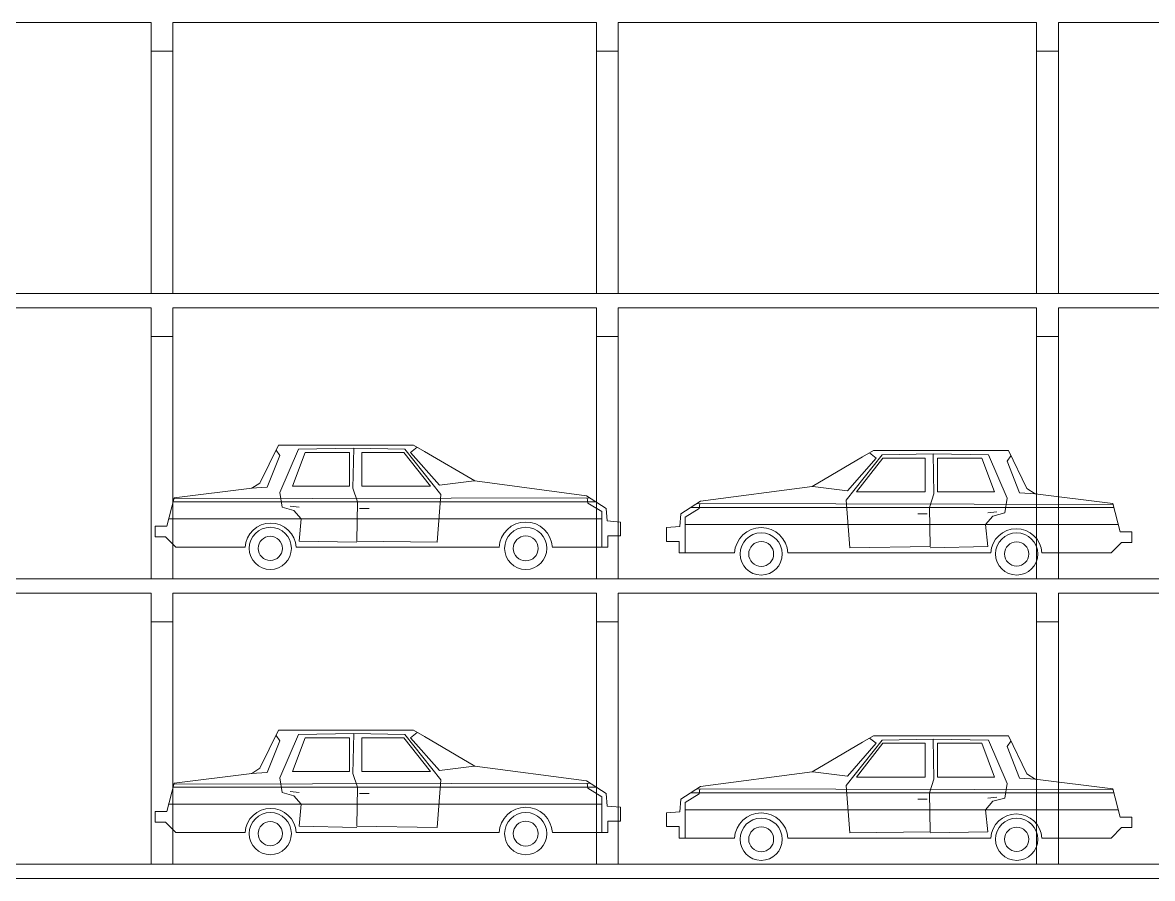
# Model space of a CAD drawing. Header units: inches. Extents: x 1090 to 1325, y 2 to 154.
# Drawn here: x 1165.01 to 1176.88, y 99.28 to 108.28 of the extents above; entities that cross this region are included whole.
import ezdxf

# ---------------------------------------------------------------- set-up
doc = ezdxf.new("R2010")
doc.units = ezdxf.units.IN
doc.header["$MEASUREMENT"] = 0
for name, color, linetype, lineweight in [('car', 253, 'Continuous', 9), ('elev 1', 252, 'Continuous', 9), ('walls', 250, 'Continuous', 18)]:
    doc.layers.add(name, color=color, linetype=linetype, lineweight=lineweight)

msp = doc.modelspace()

# ---------------------------------------------------------------- linework, layer by layer
at = {"layer": 'car'}
for p, q in [((1167.502, 103.434), (1167.696, 103.834)), ((1167.672, 103.778), (1167.711, 103.723)), ((1167.696, 103.834), (1169.116, 103.834)), ((1167.905, 103.789), (1167.711, 103.335)), ((1168.487, 103.8), (1167.905, 103.789)), ((1168.479, 103.379), (1168.487, 103.8)), ((1168.487, 103.8), (1169.023, 103.789)), ((1169.023, 103.789), (1169.403, 103.312)), ((1169.155, 103.812), (1169.085, 103.756)), ((1169.116, 103.834), (1169.232, 103.767)), ((1173.948, 103.775), (1173.832, 103.708)), ((1175.368, 103.775), (1173.948, 103.775)), ((1175.562, 103.375), (1175.368, 103.775)), ((1167.711, 103.723), (1167.579, 103.39)), ((1167.843, 103.401), (1167.975, 103.756)), ((1167.975, 103.756), (1168.441, 103.756)), ((1168.441, 103.756), (1168.441, 103.401)), ((1168.573, 103.401), (1168.573, 103.756)), ((1168.573, 103.756), (1169.015, 103.756)), ((1169.015, 103.756), (1169.294, 103.401)), ((1169.085, 103.756), (1169.387, 103.412)), ((1169.232, 103.767), (1169.76, 103.457)), ((1173.832, 103.708), (1173.304, 103.398)), ((1174.041, 103.73), (1173.661, 103.253)), ((1173.979, 103.697), (1173.677, 103.353)), ((1174.049, 103.697), (1173.77, 103.342)), ((1173.909, 103.752), (1173.979, 103.697)), ((1174.577, 103.741), (1174.041, 103.73)), ((1174.491, 103.697), (1174.049, 103.697)), ((1174.491, 103.342), (1174.491, 103.697)), ((1174.585, 103.32), (1174.577, 103.741)), ((1174.577, 103.741), (1175.159, 103.73)), ((1174.623, 103.697), (1174.623, 103.342)), ((1175.089, 103.697), (1174.623, 103.697)), ((1175.221, 103.342), (1175.089, 103.697)), ((1175.159, 103.73), (1175.353, 103.276)), ((1175.392, 103.719), (1175.353, 103.664)), ((1175.353, 103.664), (1175.485, 103.331)), ((1167.416, 103.379), (1167.502, 103.434)), ((1169.387, 103.412), (1169.752, 103.457)), ((1169.76, 103.457), (1170.932, 103.301)), ((1166.601, 103.279), (1167.416, 103.379)), ((1167.579, 103.39), (1167.408, 103.379)), ((1167.711, 103.335), (1167.734, 103.179)), ((1168.441, 103.401), (1167.843, 103.401)), ((1168.526, 103.235), (1168.479, 103.379)), ((1169.294, 103.401), (1168.573, 103.401)), ((1169.403, 103.312), (1169.364, 102.813)), ((1170.932, 103.301), (1171.141, 103.168)), ((1173.304, 103.398), (1172.132, 103.242)), ((1173.677, 103.353), (1173.312, 103.398)), ((1173.77, 103.342), (1174.491, 103.342)), ((1174.538, 103.176), (1174.585, 103.32)), ((1174.623, 103.342), (1175.221, 103.342)), ((1175.485, 103.331), (1175.656, 103.32)), ((1175.648, 103.32), (1175.562, 103.375)), ((1176.463, 103.22), (1175.648, 103.32)), ((1166.524, 102.98), (1166.601, 103.279)), ((1166.59, 103.235), (1171.037, 103.235)), ((1170.967, 103.279), (1166.598, 103.268)), ((1167.734, 103.179), (1167.859, 103.146)), ((1167.913, 103.179), (1167.82, 103.19)), ((1168.518, 102.824), (1168.526, 103.235)), ((1170.94, 103.279), (1170.947, 103.224)), ((1170.947, 103.224), (1171.095, 103.135)), ((1172.132, 103.242), (1171.923, 103.109)), ((1172.097, 103.22), (1176.466, 103.209)), ((1172.124, 103.22), (1172.117, 103.165)), ((1173.661, 103.253), (1173.7, 102.754)), ((1175.353, 103.276), (1175.33, 103.12)), ((1176.54, 102.921), (1176.463, 103.22)), ((1167.859, 103.146), (1167.936, 103.057)), ((1168.65, 103.168), (1168.549, 103.168)), ((1171.095, 103.135), (1171.095, 102.758)), ((1171.141, 103.168), (1171.149, 103.035)), ((1171.923, 103.109), (1171.915, 102.976)), ((1172.117, 103.165), (1171.969, 103.076)), ((1171.969, 103.076), (1171.969, 102.699)), ((1176.474, 103.176), (1172.027, 103.176)), ((1174.414, 103.109), (1174.515, 103.109)), ((1174.546, 102.765), (1174.538, 103.176)), ((1175.205, 103.087), (1175.128, 102.998)), ((1175.151, 103.12), (1175.244, 103.131)), ((1175.33, 103.12), (1175.205, 103.087)), ((1166.4, 102.869), (1166.4, 102.98)), ((1166.4, 102.98), (1166.524, 102.98)), ((1171.095, 103.057), (1166.541, 103.057)), ((1167.936, 103.057), (1167.913, 102.824)), ((1171.149, 103.035), (1171.289, 103.024)), ((1171.289, 103.024), (1171.289, 102.88)), ((1171.915, 102.976), (1171.775, 102.965)), ((1171.775, 102.965), (1171.775, 102.821)), ((1171.969, 102.998), (1176.523, 102.998)), ((1175.128, 102.998), (1175.151, 102.765)), ((1166.508, 102.869), (1166.4, 102.869)), ((1166.617, 102.758), (1166.508, 102.869)), ((1167.913, 102.824), (1168.518, 102.813)), ((1169.364, 102.813), (1168.518, 102.824)), ((1171.289, 102.88), (1171.157, 102.88)), ((1171.157, 102.88), (1171.157, 102.758)), ((1176.665, 102.921), (1176.54, 102.921)), ((1176.665, 102.81), (1176.665, 102.921)), ((1167.346, 102.758), (1166.617, 102.758)), ((1170.016, 102.758), (1167.882, 102.758)), ((1171.157, 102.758), (1170.575, 102.758)), ((1171.775, 102.821), (1171.907, 102.821)), ((1171.907, 102.821), (1171.907, 102.699)), ((1173.7, 102.754), (1174.546, 102.765)), ((1175.151, 102.765), (1174.546, 102.754)), ((1176.447, 102.699), (1176.556, 102.81)), ((1176.556, 102.81), (1176.665, 102.81)), ((1171.907, 102.699), (1172.489, 102.699)), ((1173.048, 102.699), (1175.182, 102.699)), ((1175.718, 102.699), (1176.447, 102.699)), ((1167.502, 100.434), (1167.696, 100.834)), ((1167.696, 100.834), (1169.116, 100.834)), ((1169.155, 100.812), (1169.085, 100.756)), ((1169.116, 100.834), (1169.232, 100.767)), ((1167.711, 100.723), (1167.579, 100.39)), ((1167.672, 100.778), (1167.711, 100.723)), ((1167.905, 100.789), (1167.711, 100.335)), ((1167.843, 100.401), (1167.975, 100.756)), ((1168.487, 100.8), (1167.905, 100.789)), ((1167.975, 100.756), (1168.441, 100.756)), ((1168.441, 100.756), (1168.441, 100.401)), ((1168.479, 100.379), (1168.487, 100.8)), ((1168.487, 100.8), (1169.023, 100.789)), ((1168.573, 100.401), (1168.573, 100.756)), ((1168.573, 100.756), (1169.015, 100.756)), ((1169.015, 100.756), (1169.294, 100.401)), ((1169.023, 100.789), (1169.403, 100.312)), ((1169.085, 100.756), (1169.387, 100.412)), ((1169.232, 100.767), (1169.76, 100.457)), ((1173.832, 100.708), (1173.304, 100.398)), ((1174.041, 100.73), (1173.661, 100.253)), ((1173.979, 100.697), (1173.677, 100.353)), ((1174.049, 100.697), (1173.77, 100.342)), ((1173.948, 100.775), (1173.832, 100.708)), ((1173.909, 100.752), (1173.979, 100.697)), ((1175.368, 100.775), (1173.948, 100.775)), ((1174.577, 100.741), (1174.041, 100.73)), ((1174.491, 100.697), (1174.049, 100.697)), ((1174.491, 100.342), (1174.491, 100.697)), ((1174.585, 100.32), (1174.577, 100.741)), ((1174.577, 100.741), (1175.159, 100.73)), ((1174.623, 100.697), (1174.623, 100.342)), ((1175.089, 100.697), (1174.623, 100.697)), ((1175.221, 100.342), (1175.089, 100.697)), ((1175.159, 100.73), (1175.353, 100.276)), ((1175.392, 100.719), (1175.353, 100.664)), ((1175.562, 100.375), (1175.368, 100.775)), ((1175.353, 100.664), (1175.485, 100.331)), ((1169.387, 100.412), (1169.752, 100.457)), ((1169.76, 100.457), (1170.932, 100.301)), ((1166.601, 100.279), (1167.416, 100.379)), ((1167.579, 100.39), (1167.408, 100.379)), ((1167.416, 100.379), (1167.502, 100.434)), ((1167.711, 100.335), (1167.734, 100.179)), ((1168.441, 100.401), (1167.843, 100.401)), ((1168.526, 100.235), (1168.479, 100.379)), ((1169.294, 100.401), (1168.573, 100.401)), ((1173.304, 100.398), (1172.132, 100.242)), ((1173.677, 100.353), (1173.312, 100.398)), ((1173.77, 100.342), (1174.491, 100.342)), ((1174.623, 100.342), (1175.221, 100.342)), ((1175.485, 100.331), (1175.656, 100.32)), ((1175.648, 100.32), (1175.562, 100.375)), ((1166.524, 99.98), (1166.601, 100.279)), ((1166.59, 100.235), (1171.037, 100.235)), ((1170.967, 100.279), (1166.598, 100.268)), ((1168.518, 99.824), (1168.526, 100.235)), ((1169.403, 100.312), (1169.364, 99.813)), ((1170.932, 100.301), (1171.141, 100.168)), ((1170.94, 100.279), (1170.947, 100.224)), ((1170.947, 100.224), (1171.095, 100.135)), ((1172.132, 100.242), (1171.923, 100.109)), ((1172.097, 100.22), (1176.466, 100.209)), ((1172.124, 100.22), (1172.117, 100.165)), ((1173.661, 100.253), (1173.7, 99.754)), ((1174.538, 100.176), (1174.585, 100.32)), ((1175.353, 100.276), (1175.33, 100.12)), ((1176.463, 100.22), (1175.648, 100.32)), ((1176.54, 99.921), (1176.463, 100.22)), ((1167.734, 100.179), (1167.859, 100.146)), ((1167.913, 100.179), (1167.82, 100.19)), ((1167.859, 100.146), (1167.936, 100.057)), ((1168.65, 100.168), (1168.549, 100.168)), ((1171.095, 100.135), (1171.095, 99.758)), ((1171.141, 100.168), (1171.149, 100.035)), ((1171.923, 100.109), (1171.915, 99.976)), ((1172.117, 100.165), (1171.969, 100.076)), ((1176.474, 100.176), (1172.027, 100.176)), ((1174.414, 100.109), (1174.515, 100.109)), ((1174.546, 99.765), (1174.538, 100.176)), ((1175.151, 100.12), (1175.244, 100.131)), ((1175.33, 100.12), (1175.205, 100.087)), ((1166.4, 99.869), (1166.4, 99.98)), ((1166.4, 99.98), (1166.524, 99.98)), ((1171.095, 100.057), (1166.541, 100.057)), ((1167.936, 100.057), (1167.913, 99.824)), ((1171.149, 100.035), (1171.289, 100.024)), ((1171.289, 100.024), (1171.289, 99.88)), ((1171.915, 99.976), (1171.775, 99.965)), ((1171.969, 100.076), (1171.969, 99.699)), ((1171.969, 99.998), (1176.523, 99.998)), ((1175.205, 100.087), (1175.128, 99.998)), ((1175.128, 99.998), (1175.151, 99.765)), ((1166.508, 99.869), (1166.4, 99.869)), ((1166.617, 99.758), (1166.508, 99.869)), ((1171.289, 99.88), (1171.157, 99.88)), ((1171.157, 99.88), (1171.157, 99.758)), ((1171.775, 99.965), (1171.775, 99.821)), ((1176.665, 99.921), (1176.54, 99.921)), ((1176.665, 99.81), (1176.665, 99.921)), ((1167.346, 99.758), (1166.617, 99.758)), ((1170.016, 99.758), (1167.882, 99.758)), ((1167.913, 99.824), (1168.518, 99.813)), ((1169.364, 99.813), (1168.518, 99.824)), ((1171.157, 99.758), (1170.575, 99.758)), ((1171.775, 99.821), (1171.907, 99.821)), ((1171.907, 99.821), (1171.907, 99.699)), ((1173.7, 99.754), (1174.546, 99.765)), ((1175.151, 99.765), (1174.546, 99.754)), ((1176.447, 99.699), (1176.556, 99.81)), ((1176.556, 99.81), (1176.665, 99.81)), ((1171.907, 99.699), (1172.489, 99.699)), ((1173.048, 99.699), (1175.182, 99.699)), ((1175.718, 99.699), (1176.447, 99.699))]:
    msp.add_line(p, q, dxfattribs=at)
for centre, radius in [((1167.61, 102.747), 0.222), ((1170.295, 102.747), 0.222), ((1167.61, 102.747), 0.127), ((1170.295, 102.747), 0.131), ((1172.769, 102.688), 0.222), ((1175.454, 102.688), 0.222), ((1172.769, 102.688), 0.131), ((1175.454, 102.688), 0.127), ((1167.61, 99.747), 0.222), ((1167.61, 99.747), 0.127), ((1170.295, 99.747), 0.222), ((1170.295, 99.747), 0.131), ((1172.769, 99.688), 0.222), ((1175.454, 99.688), 0.222), ((1172.769, 99.688), 0.131), ((1175.454, 99.688), 0.127)]:
    msp.add_circle(centre, radius, dxfattribs=at)
for centre, radius, start, end in [((1167.614, 102.745), 0.268, 2.771, 177.229), ((1170.295, 102.744), 0.28, 2.7773, 177.2227), ((1172.769, 102.685), 0.28, 2.7773, 177.2227), ((1175.45, 102.686), 0.268, 2.771, 177.229), ((1167.614, 99.745), 0.268, 2.771, 177.229), ((1170.295, 99.744), 0.28, 2.7773, 177.2227), ((1172.769, 99.685), 0.28, 2.7773, 177.2227), ((1175.45, 99.686), 0.268, 2.771, 177.229)]:
    msp.add_arc(centre, radius, start, end, dxfattribs=at)
at = {"layer": 'elev 1'}
for p, q in [((1161.292, 108.276), (1166.357, 108.276)), ((1166.357, 107.976), (1166.357, 105.426)), ((1166.587, 107.976), (1166.587, 105.426)), ((1171.037, 107.976), (1171.037, 105.426)), ((1171.267, 107.976), (1171.267, 105.426)), ((1175.664, 107.976), (1175.664, 105.426)), ((1175.894, 107.976), (1175.894, 105.426)), ((1166.357, 104.976), (1166.357, 102.426)), ((1166.587, 104.976), (1166.587, 102.426)), ((1171.037, 104.976), (1171.037, 102.426)), ((1171.267, 104.976), (1171.267, 102.426)), ((1175.664, 104.976), (1175.664, 102.426)), ((1175.894, 104.976), (1175.894, 102.426)), ((1166.357, 101.976), (1166.357, 99.426)), ((1166.587, 101.976), (1166.587, 99.426)), ((1171.037, 101.976), (1171.037, 99.426)), ((1171.267, 101.976), (1171.267, 99.426)), ((1175.664, 101.976), (1175.664, 99.426)), ((1175.894, 101.976), (1175.894, 99.426))]:
    msp.add_line(p, q, dxfattribs=at)
at = {"layer": 'walls'}
for p, q in [((1166.357, 108.276), (1161.292, 108.276)), ((1166.357, 108.276), (1166.357, 108.266)), ((1166.357, 108.276), (1166.357, 107.976)), ((1171.037, 108.276), (1166.587, 108.276)), ((1166.587, 107.976), (1166.587, 108.276)), ((1171.037, 108.276), (1171.037, 107.976)), ((1175.664, 108.276), (1171.267, 108.276)), ((1171.267, 107.976), (1171.267, 108.276)), ((1175.664, 108.276), (1175.664, 107.976)), ((1177.246, 108.276), (1175.894, 108.276)), ((1175.894, 107.976), (1175.894, 108.276)), ((1166.357, 107.976), (1166.587, 107.976)), ((1171.037, 107.976), (1171.267, 107.976)), ((1175.664, 107.976), (1175.894, 107.976)), ((1191.747, 105.426), (1156.376, 105.426)), ((1166.357, 105.276), (1161.292, 105.276)), ((1166.357, 105.276), (1166.357, 104.976)), ((1171.037, 105.276), (1166.587, 105.276)), ((1166.587, 104.976), (1166.587, 105.276)), ((1171.037, 105.276), (1171.037, 104.976)), ((1175.664, 105.276), (1171.267, 105.276)), ((1171.267, 104.976), (1171.267, 105.276)), ((1175.664, 105.276), (1175.664, 104.976)), ((1181.664, 105.276), (1175.894, 105.276)), ((1175.894, 104.976), (1175.894, 105.276)), ((1166.357, 104.976), (1166.587, 104.976)), ((1171.037, 104.976), (1171.267, 104.976)), ((1175.664, 104.976), (1175.894, 104.976)), ((1191.747, 102.426), (1156.376, 102.426)), ((1166.357, 102.276), (1161.292, 102.276)), ((1166.357, 102.276), (1166.357, 101.976)), ((1171.037, 102.276), (1166.587, 102.276)), ((1166.587, 101.976), (1166.587, 102.276)), ((1171.037, 102.276), (1171.037, 101.976)), ((1175.664, 102.276), (1171.267, 102.276)), ((1171.267, 101.976), (1171.267, 102.276)), ((1175.664, 102.276), (1175.664, 101.976)), ((1181.664, 102.276), (1175.894, 102.276)), ((1175.894, 101.976), (1175.894, 102.276)), ((1166.357, 101.976), (1166.587, 101.976)), ((1171.037, 101.976), (1171.267, 101.976)), ((1175.664, 101.976), (1175.894, 101.976)), ((1191.747, 99.426), (1156.376, 99.426)), ((1191.747, 99.276), (1156.526, 99.276))]:
    msp.add_line(p, q, dxfattribs=at)

doc.saveas('drawing.dxf')
